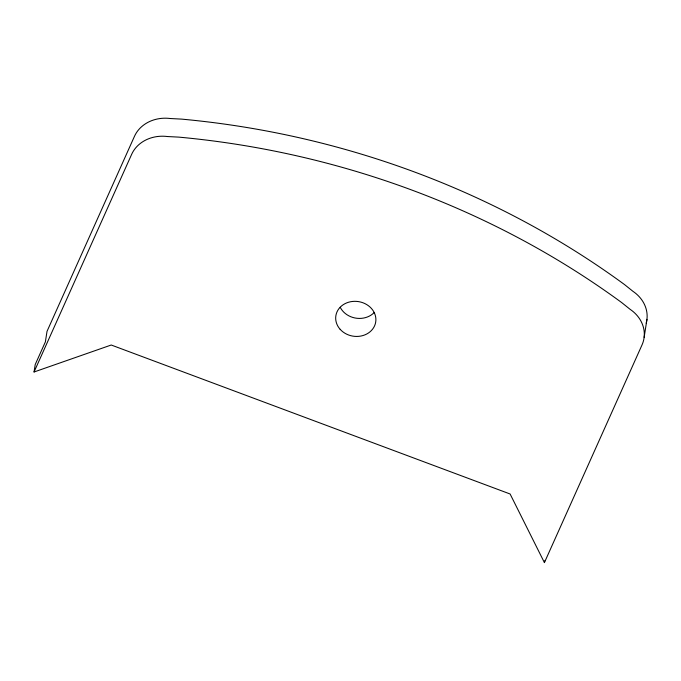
<?xml version="1.0" encoding="UTF-8"?>
<svg xmlns="http://www.w3.org/2000/svg" width="681" height="681" viewBox="0 0 681 681"><rect width="100%" height="100%" fill="white"/><g stroke="black" fill="none" stroke-linecap="round" stroke-linejoin="round"><path stroke-width="1.02" d="M34.05 371.988L131.663 154.315A34.646 30.032 8.9 0 1 167.526 136.541L178.762 137.119A791.245 685.929 8.9 0 1 621.642 302.543L630.095 309.31A34.646 30.032 8.9 0 1 642.021 344.935L544.408 562.608L510.103 493.989L111.233 345.012L34.05 371.988L35.216 364.539L45.372 341.896L47.023 331.341L134.48 136.302A34.646 30.032 8.9 0 1 170.352 118.528L181.58 119.115A791.245 685.929 8.9 0 1 624.46 284.53L632.921 291.306A34.646 30.032 8.9 0 1 646.184 323.22M544.408 562.608L544.698 560.752M644.132 337.376L646.95 319.363M374.235 312.511A20.175 17.493 8.9 0 1 340.228 307.293M340.142 329.315A20.175 17.493 8.9 0 0 374.559 325.893A20.175 17.493 8.9 0 0 352.647 301.436A20.175 17.493 8.9 0 0 340.142 329.315"/></g></svg>
